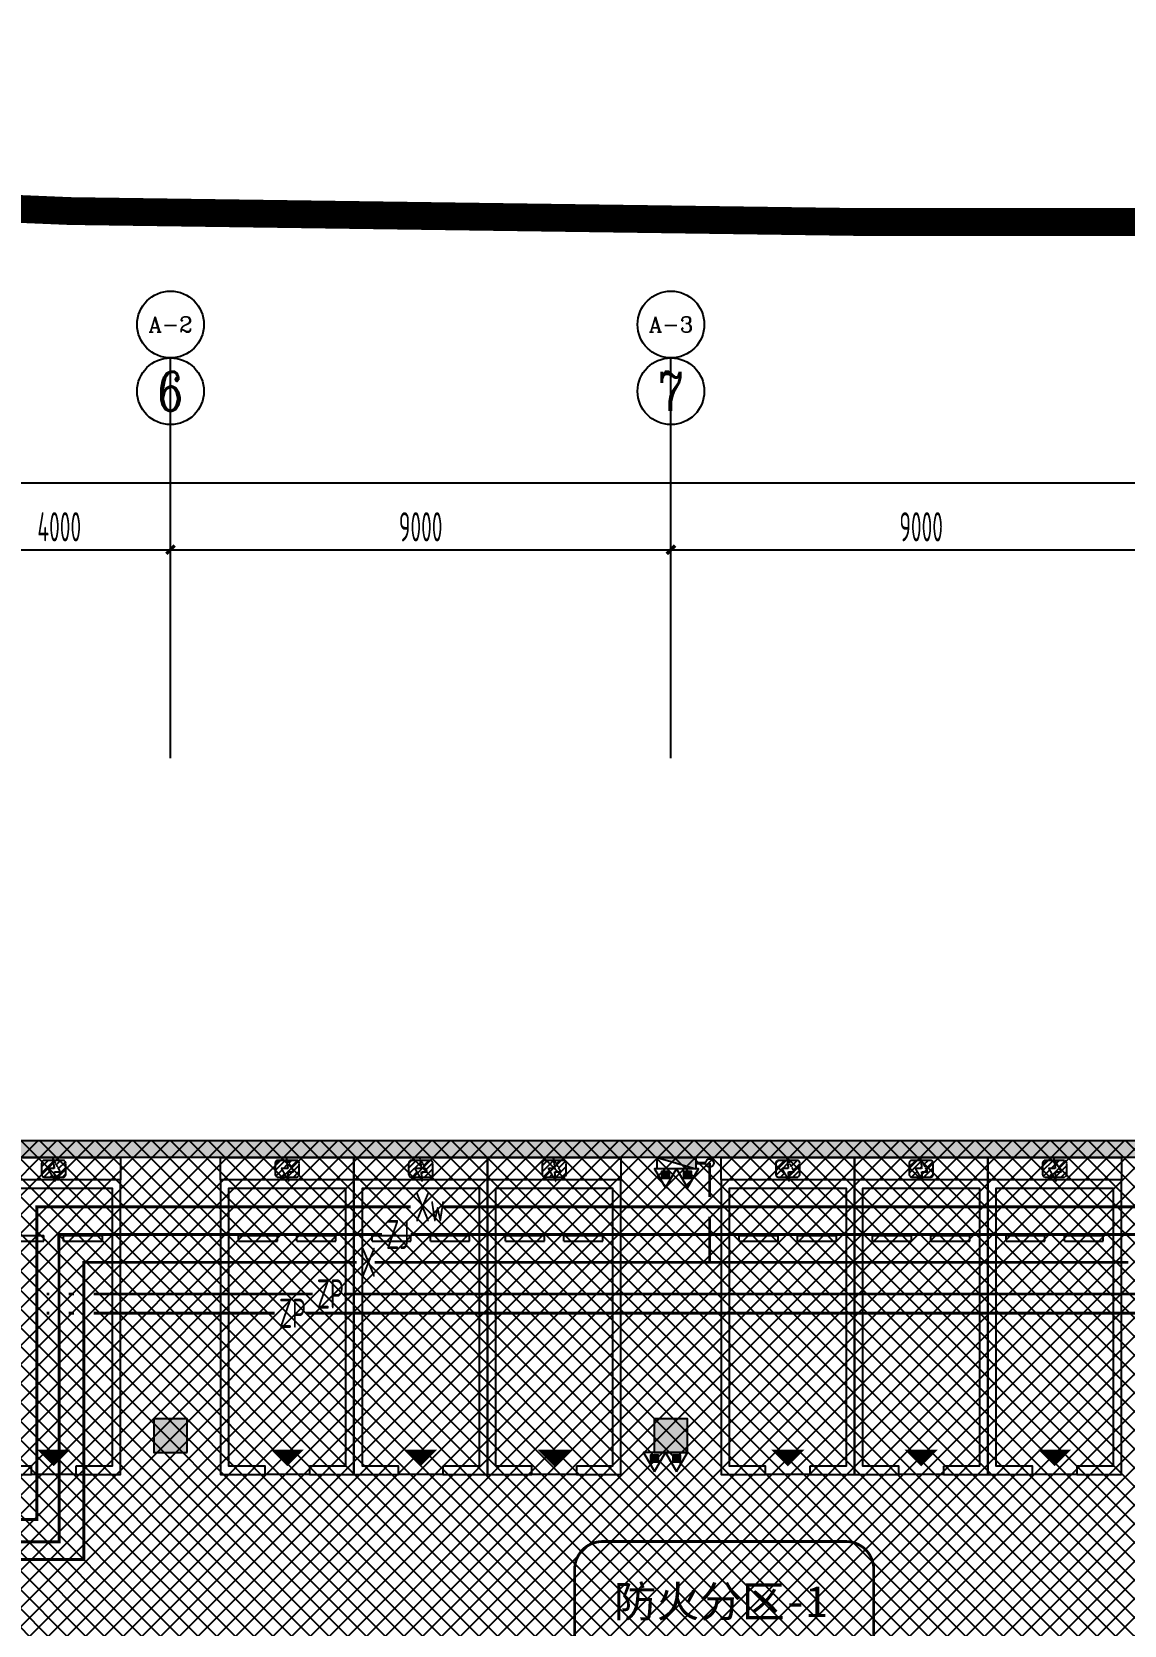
# Model space of a CAD drawing. Extents: x -2120532 to 1934524, y -1331911 to 424203.
# Drawn here: x -65701 to -46059, y -171217 to -142567 of the extents above; entities that cross this region are included whole.
import ezdxf
from ezdxf.enums import TextEntityAlignment as Align

# ---------------------------------------------------------------- set-up
doc = ezdxf.new("R2010")
doc.units = 0
doc.header["$LTSCALE"] = 10
doc.linetypes.add('ACAD_ISO05W100', pattern=[34, 24, -3, 0.5, -3, 0.5, -3])
doc.linetypes.add('DASH', pattern=[0.35, 0.25, -0.1])
for name, color, linetype in [('0-绿', 3, 'Continuous'), ('0-蓝', 5, 'Continuous'), ('00-停车位', 67, 'Continuous'), ('A-COLUMN', 8, 'Continuous'), ('A-PUB_HATCH', 8, 'Continuous'), ('A-REDLINE', 1, 'ACAD_ISO05W100'), ('A-WALL', 2, 'Continuous'), ('AXIS', 3, 'Continuous'), ('AXIS_TEXT', 7, 'Continuous'), ('car', 252, 'Continuous'), ('PUB_HATCH', 8, 'Continuous'), ('W-EQUIP_消火栓', 7, 'Continuous'), ('W-EQUIP_灭火器', 7, 'Continuous'), ('W-PIPE-中水', 122, 'Continuous'), ('W-PIPE-喷淋中', 6, 'Continuous'), ('W-PIPE-消防', 1, 'Continuous'), ('W-PIPE-消防中', 1, 'Continuous'), ('W-TEXT_中水', 7, 'Continuous'), ('W-TEXT_喷淋', 7, 'Continuous'), ('W-TEXT_消防', 7, 'Continuous'), ('W-VPIPE-消防', 1, 'Continuous'), ('画水辅助', 6, 'Continuous')]:
    doc.layers.add(name, color=color, linetype=linetype)
doc.styles.add('8B2_02', font='tssdeng.shx', dxfattribs={"width": 0.6, "bigfont": 'TSSDCHN.shx'})
doc.styles.add('_TCH_AXIS', font='COMPLEX', dxfattribs={"bigfont": 'GBCBIG'})
doc.styles.add('COMPLEX', font='COMPLEX.shx', dxfattribs={"width": 0.65})
doc.styles.add('STANDARD_T3', font='TSSDENG.shx', dxfattribs={"width": 0.56, "bigfont": 'TSSDCHN.shx'})
doc.styles.add('黑体', font='simhei.ttf', dxfattribs={"width": 0.65})
doc.dimstyles.new('_TCH_ARCH&&150', dxfattribs={"dimtxt": 525, "dimasz": 150, "dimexe": 375, "dimexo": 450, "dimgap": 150, "dimtad": 1, "dimdec": 0, "dimzin": 0, "dimdsep": 46, "dimtxsty": 'STANDARD_T3', "dimblk": 'ARCHTICK', "dimcen": 0.09, "dimclrt": 7, "dimazin": 2, "dimtfac": 1, "dimtdec": 0, "dimtix": 1, "dimtmove": 2, "dimatfit": 3, "dimfxl": 0, "dimtolj": 1, "dimtzin": 0, "dimarcsym": 0})

# ---------------------------------------------------------------- blocks, each defined once
blk = doc.blocks.new('车位2400x5300')
at = {"layer": '00-停车位', "color": 251}
for p, q in [((-875, -1000), (-175, -1000)), ((-875, -1100), (-875, -1000)), ((-875, -1100), (-175, -1100)), ((-175, -1100), (-175, -1000)), ((175, -1000), (875, -1000)), ((175, -1100), (175, -1000)), ((175, -1100), (875, -1100)), ((875, -1100), (875, -1000)), ((400, -5300), (-400, -5300))]:
    blk.add_line(p, q, dxfattribs=at)
blk.add_lwpolyline([(400, -5150), (400, -5300), (1200, -5300), (1200, 0), (-1200, 0), (-1200, -5300), (-400, -5300), (-400, -5150), (-1050, -5150), (-1050, -150), (1050, -150), (1050, -5150), (400, -5150)], dxfattribs=at)
blk.add_lwpolyline([(0, -5150, 0, 600, 0), (0, -4850, 600, 600, 0)], format="xyseb", dxfattribs=at)
blk = doc.blocks.new('A$C10817FE3')
at = {"layer": '0-蓝', "color": 9, "linetype": 'DASH', "ltscale": 3, "const_width": 50}
blk.add_lwpolyline([(-168718, -10722), (-164340, -10722, 0.414214), (-163840, -10222), (-163840, -7703, 0.414214), (-164340, -7203), (-168718, -7203, 0.414214), (-169218, -7703), (-169218, -10222, 0.414214)], format="xyb", close=True, dxfattribs=at)
at = {"layer": '0-绿', "color": 0, "linetype": 'DASH', "style": '黑体'}
blk.add_text('防火分区-1', height=563.3, dxfattribs=at).set_placement((-168515, -8562))
blk = doc.blocks.new('A$C2EF10B80')
at = {"layer": 'A-PUB_HATCH'}
h = blk.add_hatch(dxfattribs=at)
h.set_pattern_fill('ANSI31', color=256, scale=50, angle=-16.4434)
h.set_pattern_definition([(45, (6188.46, 7099.97), (-56.1266, 56.1266), [])])
h.paths.add_polyline_path([(-983, -100, 0.414214), (-1033, -50), (-1184, -50), (-1091, -207), (-1210, -207), (-1204, -250), (-983, -250)])
h.paths.add_polyline_path([(-983, -250), (-1204, -250), (-1190, -350), (-1033, -350, 0.414213), (-983, -300)])
h.paths.add_polyline_path([(-1262, -250), (-1417, -250), (-1417, -300, 0.414215), (-1367, -350), (-1207, -350)])
h.paths.add_polyline_path([(-1221, -50), (-1367, -50, 0.414214), (-1417, -100), (-1417, -250), (-1262, -250), (-1320, -146), (-1212, -146)])
at = {"layer": 'car', "linetype": 'DASH', "ltscale": 0.5}
blk.add_line((-1367, -350), (-1033, -350), dxfattribs=at)
at = {"layer": 'car', "linetype": 'DASH'}
blk.add_lwpolyline([(-2400, 0), (0, 0), (0, -400), (-2400, -400)], close=True, dxfattribs=at)
at = {"layer": 'car', "linetype": 'DASH', "ltscale": 0.5}
blk.add_lwpolyline([(-1320, -146), (-1185, -390), (-1210, -207), (-1091, -207), (-1227, 23), (-1212, -146)], close=True, dxfattribs=at)
for points in [[(-1367, -50, 0.414214), (-1417, -100), (-1417, -300)], [(-1033, -350, 0.414214), (-983, -300), (-983, -100, 0.414214), (-1033, -50), (-1367, -50)]]:
    blk.add_lwpolyline(points, format="xyb", dxfattribs=at)
at = {"layer": 'car', "linetype": 'DASH'}
blk.add_arc((-1367, -300), 50, 180, 270, dxfattribs=at)
blk = doc.blocks.new('_AXISO')
blk.add_circle((0, 0), 0.5)
at = {"layer": 'AXIS_TEXT', "style": 'COMPLEX', "width": 1.041667}
blk.add_attdef('A', text='', height=0.56, dxfattribs=at).set_placement((-0.25, -0.28), (0.25, -0.28), align=Align.FIT)
blk = doc.blocks.new('_ArchTick')
at = {"color": 0, "linetype": 'ByBlock', "const_width": 0.4}
blk.add_lwpolyline([(-0.5, -0.5), (0.5, 0.5)], dxfattribs=at)
blk = doc.blocks.new('*D129')
at = {"layer": 'AXIS', "color": 0, "lineweight": -2, "transparency": 16777216}
for p, q in [((-95159, -155179), (-95159, -150304)), ((106241, -155179), (106241, -150304)), ((-95159, -150679), (106241, -150679))]:
    blk.add_line(p, q, dxfattribs=at)
at = {"layer": 'Defpoints', "color": 0, "transparency": 16777216}
for p in [(106241, -150679), (-95159, -155629), (106241, -155629)]:
    blk.add_point(p, dxfattribs=at)
at = {"layer": 'AXIS', "color": 0, "lineweight": -2, "transparency": 16777216, "xscale": 150, "yscale": 150, "zscale": 150, "rotation": 180}
blk.add_blockref('_ArchTick', (-95159, -150679), dxfattribs=at)
at = {"layer": 'AXIS', "color": 0, "lineweight": -2, "transparency": 16777216, "xscale": 150, "yscale": 150, "zscale": 150}
blk.add_blockref('_ArchTick', (106241, -150679), dxfattribs=at)
at = {"layer": 'AXIS', "color": 7, "transparency": 16777216, "insert": (5541, -150267), "char_height": 525, "attachment_point": 5, "style": 'STANDARD_T3'}
blk.add_mtext('\\A1;201400', dxfattribs=at)
blk = doc.blocks.new('*D194')
at = {"layer": 'AXIS', "color": 0, "lineweight": -2, "transparency": 16777216}
for p, q in [((-67209, -155179), (-67209, -151504)), ((-63209, -155179), (-63209, -151504)), ((-67209, -151879), (-63209, -151879))]:
    blk.add_line(p, q, dxfattribs=at)
at = {"layer": 'Defpoints', "color": 0, "transparency": 16777216}
for p in [(-63209, -151879), (-67209, -155629), (-63209, -155629)]:
    blk.add_point(p, dxfattribs=at)
at = {"layer": 'AXIS', "color": 0, "lineweight": -2, "transparency": 16777216, "xscale": 150, "yscale": 150, "zscale": 150, "rotation": 180}
blk.add_blockref('_ArchTick', (-67209, -151879), dxfattribs=at)
at = {"layer": 'AXIS', "color": 0, "lineweight": -2, "transparency": 16777216, "xscale": 150, "yscale": 150, "zscale": 150}
blk.add_blockref('_ArchTick', (-63209, -151879), dxfattribs=at)
at = {"layer": 'AXIS', "color": 7, "transparency": 16777216, "insert": (-65209, -151467), "char_height": 525, "attachment_point": 5, "style": 'STANDARD_T3'}
blk.add_mtext('\\A1;4000', dxfattribs=at)
blk = doc.blocks.new('*D195')
at = {"layer": 'AXIS', "color": 0, "lineweight": -2, "transparency": 16777216}
for p, q in [((-63209, -155179), (-63209, -151504)), ((-54209, -155179), (-54209, -151504)), ((-63209, -151879), (-54209, -151879))]:
    blk.add_line(p, q, dxfattribs=at)
at = {"layer": 'Defpoints', "color": 0, "transparency": 16777216}
for p in [(-54209, -151879), (-63209, -155629), (-54209, -155629)]:
    blk.add_point(p, dxfattribs=at)
at = {"layer": 'AXIS', "color": 0, "lineweight": -2, "transparency": 16777216, "xscale": 150, "yscale": 150, "zscale": 150, "rotation": 180}
blk.add_blockref('_ArchTick', (-63209, -151879), dxfattribs=at)
at = {"layer": 'AXIS', "color": 0, "lineweight": -2, "transparency": 16777216, "xscale": 150, "yscale": 150, "zscale": 150}
blk.add_blockref('_ArchTick', (-54209, -151879), dxfattribs=at)
at = {"layer": 'AXIS', "color": 7, "transparency": 16777216, "insert": (-58709, -151467), "char_height": 525, "attachment_point": 5, "style": 'STANDARD_T3'}
blk.add_mtext('\\A1;9000', dxfattribs=at)
blk = doc.blocks.new('*D196')
at = {"layer": 'AXIS', "color": 0, "lineweight": -2, "transparency": 16777216}
for p, q in [((-54209, -155179), (-54209, -151504)), ((-45209, -155179), (-45209, -151504)), ((-54209, -151879), (-45209, -151879))]:
    blk.add_line(p, q, dxfattribs=at)
at = {"layer": 'Defpoints', "color": 0, "transparency": 16777216}
for p in [(-45209, -151879), (-54209, -155629), (-45209, -155629)]:
    blk.add_point(p, dxfattribs=at)
at = {"layer": 'AXIS', "color": 0, "lineweight": -2, "transparency": 16777216, "xscale": 150, "yscale": 150, "zscale": 150, "rotation": 180}
blk.add_blockref('_ArchTick', (-54209, -151879), dxfattribs=at)
at = {"layer": 'AXIS', "color": 0, "lineweight": -2, "transparency": 16777216, "xscale": 150, "yscale": 150, "zscale": 150}
blk.add_blockref('_ArchTick', (-45209, -151879), dxfattribs=at)
at = {"layer": 'AXIS', "color": 7, "transparency": 16777216, "insert": (-49709, -151467), "char_height": 525, "attachment_point": 5, "style": 'STANDARD_T3'}
blk.add_mtext('\\A1;9000', dxfattribs=at)
blk = doc.blocks.new('_FZH')
blk.add_lwpolyline([(-0.5, -0.5), (0.5, -0.5), (0.5, 0.5), (-0.5, 0.5)], close=True)
at = {"layer": 'PUB_HATCH'}
blk.add_solid([(-0.5, -0.5), (0.5, -0.5), (-0.5, 0.5), (0.5, 0.5)], dxfattribs=at)
blk = doc.blocks.new('$TwtSys$00000434')
for p, q in [((-0.5, 0.5), (-0.5, -0.5)), ((-0.5, -0.5), (0.5, 0.5)), ((0.5, 0.5), (-0.5, 0.5)), ((0.5, -0.5), (0.5, 0.5)), ((-0.5, -0.5), (0.5, -0.5))]:
    blk.add_line(p, q)
blk.add_solid([(0.5, -0.5), (0.5, 0.5), (-0.5, -0.5)])
blk = doc.blocks.new('$TwtSys$00000546')
h = blk.add_hatch()
h.set_pattern_fill('ANSI31', color=256, scale=200, style=0)
h.set_pattern_definition([(45, (-38543.802, -6670.83), (-17.67767, 17.67767), [])])
h.paths.add_polyline_path([(-65, 174), (65, 174), (65, 44), (-65, 44)])
for points in [[(0, 344), (-198, 0), (198, 0)], [(-65, 174), (65, 174), (65, 44), (-65, 44)]]:
    blk.add_lwpolyline(points, close=True)
blk = doc.blocks.new('A$C1C3C0163')
h = blk.add_hatch()
h.set_pattern_fill('ANSI37', color=8, scale=150)
h.set_pattern_definition([(45, (-601697.23, -233886.27), (-168.3798, 168.3798), []), (135, (-601697.23, -233886.27), (-168.3798, -168.3798), [])])
h.paths.add_polyline_path([(-80300, 5300), (-80300, -9000), (-62000, -9000), (-62000, -64625), (-76750, -64625), (-76750, -62675), (-73875, -62675), (-73775, -57275), (-100380, -57275), (-100572, -124002), (-71150, -123999), (-71150, -126437), (-63509, -133383), (-65550, -135650), (-61611, -139196), (-83885, -163934), (-83885, -174096), (-119589, -213750), (-196450, -213750), (-196450, -207800), (-209700, -193450), (-209700, -169150), (-201700, -169149), (-201700, 5300), (-192675, 5300)])

msp = doc.modelspace()

# ---------------------------------------------------------------- hatches: boundary and pattern name
at = {"layer": 'PUB_HATCH'}
msp.add_hatch(color=8, dxfattribs=at).paths.add_polyline_path([(-38408.6, -162810.4), (-38408.6, -162510.4), (-67208.6, -162510.4), (-67308.6, -162710.4), (-67208.6, -162810.4)])
at = {"layer": 'W-PIPE-中水'}
for points in [[(-65214.4, -164193.2), (-65240.6, -164193.2), (-65240.7, -164166.9)], [(-65214.4, -164193.2), (-65214.4, -164166.9), (-65240.7, -164166.9)], [(-65208.5, -169719), (-65182.2, -169718.9), (-65182.2, -169745.2)], [(-65208.5, -169719), (-65208.5, -169745.2), (-65182.2, -169745.2)]]:
    msp.add_hatch(color=256, dxfattribs=at).paths.add_polyline_path(points)
at = {"layer": 'W-PIPE-消防'}
for points in [[(-64765.2, -164692.7), (-64791.5, -164692.7), (-64791.5, -164666.5)], [(-64765.2, -164692.7), (-64765.2, -164666.5), (-64791.5, -164666.5)], [(-64765.2, -170037.5), (-64739, -170037.5), (-64739, -170063.8)], [(-64765.2, -170037.5), (-64765.2, -170063.8), (-64739, -170063.8)]]:
    msp.add_hatch(color=256, dxfattribs=at).paths.add_polyline_path(points)
at = {"layer": 'W-PIPE-消防中'}
for points in [[(-65613.2, -163696.7), (-65639.5, -163696.7), (-65639.5, -163670.4)], [(-65613.2, -163696.7), (-65613.2, -163670.4), (-65639.5, -163670.4)], [(-65613.2, -169320), (-65587, -169320), (-65587, -169346.3)], [(-65613.2, -169320), (-65613.2, -169346.3), (-65587, -169346.3)]]:
    msp.add_hatch(color=5, dxfattribs=at).paths.add_polyline_path(points)

# ---------------------------------------------------------------- linework, layer by layer
at = {"layer": 'A-REDLINE', "color": 8, "const_width": 500, "flags": 128}
msp.add_lwpolyline([(-107392.3, -142842.2), (-93296.7, -144216.6), (-79168.4, -145199), (-65018.3, -145788.8), (-50857.3, -145985.4), (24722.1, -145985.4), (100301.4, -145985.4), (107771.4, -146171.5), (115222.9, -146729.4), (122637.3, -147657.7), (129996.3, -148954), (137281.7, -150615.3), (144475.2, -152637.3), (151559.1, -155015), (158515.9, -157742.6), (165328.1, -160813.2), (171979, -164219.2), (178452, -167952.3), (184731.1, -172003), (113147, -250657.3), (41562.9, -329311.5), (-30021.2, -407965.7), (-107392.3, -385638.9), (-107392.3, -264240.5)], close=True, dxfattribs=at)
at = {"layer": 'A-WALL', "color": 8}
for p, q in [((-38408.6, -162510.4), (-67208.6, -162510.4)), ((-38408.6, -162810.4), (-67208.6, -162810.4))]:
    msp.add_line(p, q, dxfattribs=at)
at = {"layer": 'AXIS', "color": 8}
for p, q in [((-63208.6, -155629.3), (-63208.6, -148429.3)), ((-54208.6, -155629.3), (-54208.6, -148429.3)), ((-63208.6, -155629.3), (-63208.6, -149629.3)), ((-54208.6, -155629.3), (-54208.6, -149629.3))]:
    msp.add_line(p, q, dxfattribs=at)
at = {"layer": 'W-PIPE-中水', "ltscale": 1.5, "const_width": 52.5}
for points in [[(-65208.5, -169719), (-65214.4, -164193.2)], [(-65214.4, -164193.2), (-59405.2, -164193.2)], [(-58891.7, -164193.2), (-42045.2, -164193.2)], [(-65208.5, -169719), (-69917.4, -169719)]]:
    msp.add_lwpolyline(points, dxfattribs=at)
at = {"layer": 'W-PIPE-喷淋中', "ltscale": 1.5, "const_width": 52.5}
for points in [[(-65389.5, -165262.1), (-65437, -165262.1)], [(-64941.5, -165262.1), (-65037, -165262.1)], [(-60652.3, -165262.1), (-64589, -165262.1)], [(-44963.3, -165262.1), (-60090.4, -165262.1)], [(-65389.1, -165609.4), (-65437, -165609.4)], [(-64941.5, -165609.4), (-65036.6, -165609.4)], [(-61332.2, -165609.4), (-64589, -165609.4)], [(-44963.3, -165609.4), (-60770.3, -165609.4)]]:
    msp.add_lwpolyline(points, dxfattribs=at)
at = {"layer": 'W-PIPE-消防', "ltscale": 1.5, "const_width": 52.5}
for points in [[(-53587.5, -162909.5), (-53759.6, -162909.5)], [(-53512.5, -162909.5), (-53512.5, -163520.4)], [(-53512.5, -163872.9), (-53512.5, -164692.7)], [(-64765.2, -164692.7), (-64765.2, -170037.5)], [(-64765.2, -164692.7), (-59858.2, -164692.7)], [(-59538.6, -164692.7), (-53512.5, -164692.7)], [(-53512.5, -164692.7), (-45984, -164692.7)], [(-64765.2, -170037.5), (-69484.2, -170037.5)]]:
    msp.add_lwpolyline(points, dxfattribs=at)
at = {"layer": 'W-PIPE-消防中', "color": 5, "ltscale": 1.5, "const_width": 52.5}
for points in [[(-65613.2, -169320), (-65613.2, -163696.7)], [(-58886.5, -163696.7), (-65613.2, -163696.7)], [(-41457.5, -163696.7), (-58300.4, -163696.7)], [(-65613.2, -169320), (-70497, -169320)]]:
    msp.add_lwpolyline(points, dxfattribs=at)
at = {"layer": 'W-VPIPE-消防'}
msp.add_circle((-53512.5, -162909.5), 75, dxfattribs=at)

# ---------------------------------------------------------------- block references
at = {"color": 8, "rotation": 179.9999973237665}
for p in [(-66508.6, -163210.4), (-62308.6, -163210.4), (-59908.6, -163210.4), (-57508.6, -163210.4), (-53308.6, -163210.4), (-50908.6, -163210.4), (-48508.6, -163210.4)]:
    msp.add_blockref('A$C2EF10B80', p, dxfattribs=at)
at = {"color": 8}
msp.add_blockref('A$C10817FE3', (113277.6, -162510.4), dxfattribs=at)
at = {"layer": '00-停车位', "color": 8}
for p in [(-65308.6, -163210.4), (-61108.6, -163210.4), (-58708.6, -163210.4), (-56308.6, -163210.4), (-52108.6, -163210.4), (-49708.6, -163210.4), (-47308.6, -163210.4)]:
    msp.add_blockref('车位2400x5300', p, dxfattribs=at)
at = {"layer": 'A-COLUMN', "color": 8, "xscale": 600, "yscale": 600, "zscale": 600, "rotation": 90}
for p in [(-63208.6, -167810.4), (-54208.6, -167810.4)]:
    msp.add_blockref('_FZH', p, dxfattribs=at)
at = {"layer": 'AXIS', "color": 8}
ref = msp.add_blockref('_AXISO', (-63208.6, -147829.3), dxfattribs=dict(at, xscale=1200, yscale=1200, zscale=1200))
ref.add_attrib('A', 'A-2', dxfattribs={"layer": 'AXIS_TEXT', "height": 273.43, "style": '_TCH_AXIS'}).set_placement((-63605.7, -147966), (-62811.5, -147966), align=Align.FIT)
ref = msp.add_blockref('_AXISO', (-54208.6, -147829.3), dxfattribs=dict(at, xscale=1200, yscale=1200, zscale=1200))
ref.add_attrib('A', 'A-3', dxfattribs={"layer": 'AXIS_TEXT', "height": 273.43, "style": '_TCH_AXIS'}).set_placement((-54605.7, -147966), (-53811.5, -147966), align=Align.FIT)
ref = msp.add_blockref('_AXISO', (-63208.6, -149029.3), dxfattribs=dict(at, xscale=1200, yscale=1200, zscale=1200))
ref.add_attrib('A', '6', dxfattribs={"layer": 'AXIS_TEXT', "height": 698.9, "style": '_TCH_AXIS'}).set_placement((-63441.6, -149378.7), (-62975.6, -149378.7), align=Align.FIT)
ref = msp.add_blockref('_AXISO', (-54208.6, -149029.3), dxfattribs=dict(at, xscale=1200, yscale=1200, zscale=1200))
ref.add_attrib('A', '7', dxfattribs={"layer": 'AXIS_TEXT', "height": 698.9, "style": '_TCH_AXIS'}).set_placement((-54441.6, -149378.7), (-53975.6, -149378.7), align=Align.FIT)
at = {"layer": 'W-EQUIP_消火栓', "xscale": 700, "yscale": -200, "zscale": 700, "rotation": 359.9999999999923}
msp.add_blockref('$TwtSys$00000434', (-54109.6, -162910.4), dxfattribs=at)
at = {"layer": 'W-EQUIP_灭火器'}
for p, rotation in [((-54308, -163010.4), 179.9999999999923), ((-53911.2, -163010.4), 179.9999999999923), ((-54503.8, -168110.4), 180.0000000000076), ((-54107, -168110.4), 180.0000000000076)]:
    msp.add_blockref('$TwtSys$00000546', p, dxfattribs=dict(at, rotation=rotation))
at = {"layer": '画水辅助'}
msp.add_blockref('A$C1C3C0163', (106241.4, -167810.4), dxfattribs=at)

# ---------------------------------------------------------------- texts
at = {"layer": 'W-TEXT_中水', "style": '8B2_02', "width": 0.6}
msp.add_text('ZJ', height=525, dxfattribs=at).set_placement((-59330.2, -164455.7))
at = {"layer": 'W-TEXT_喷淋', "style": '8B2_02', "width": 0.6}
for p in [(-60577.3, -165524.6), (-61257.2, -165871.9)]:
    msp.add_text('ZP', height=525, dxfattribs=at).set_placement(p)
at = {"layer": 'W-TEXT_消防', "style": '8B2_02', "width": 0.6}
for s, p in [('Xw', (-58811.5, -163959.2)), ('X', (-59783.2, -164955.2))]:
    msp.add_text(s, height=525, dxfattribs=at).set_placement(p)

# ---------------------------------------------------------------- dimensions: what is measured, and where the dimension line sits
at = {"layer": 'AXIS', "color": 8}
for p1, p2, distance, picture, middle in [((-95158.6, -155629.3), (106241.4, -155629.3), 4950, '*D129', (5541.4, -150266.8)), ((-67208.6, -155629.3), (-63208.6, -155629.3), 3750, '*D194', (-65208.6, -151466.8)), ((-63208.6, -155629.3), (-54208.6, -155629.3), 3750, '*D195', (-58708.6, -151466.8)), ((-54208.6, -155629.3), (-45208.6, -155629.3), 3750, '*D196', (-49708.6, -151466.8))]:
    dim = msp.add_aligned_dim(p1=p1, p2=p2, distance=distance, dimstyle='_TCH_ARCH&&150', dxfattribs=at)
    dim.commit()
    dim.dimension.update_dxf_attribs({"geometry": picture, "text_midpoint": middle})

doc.saveas('drawing.dxf')
